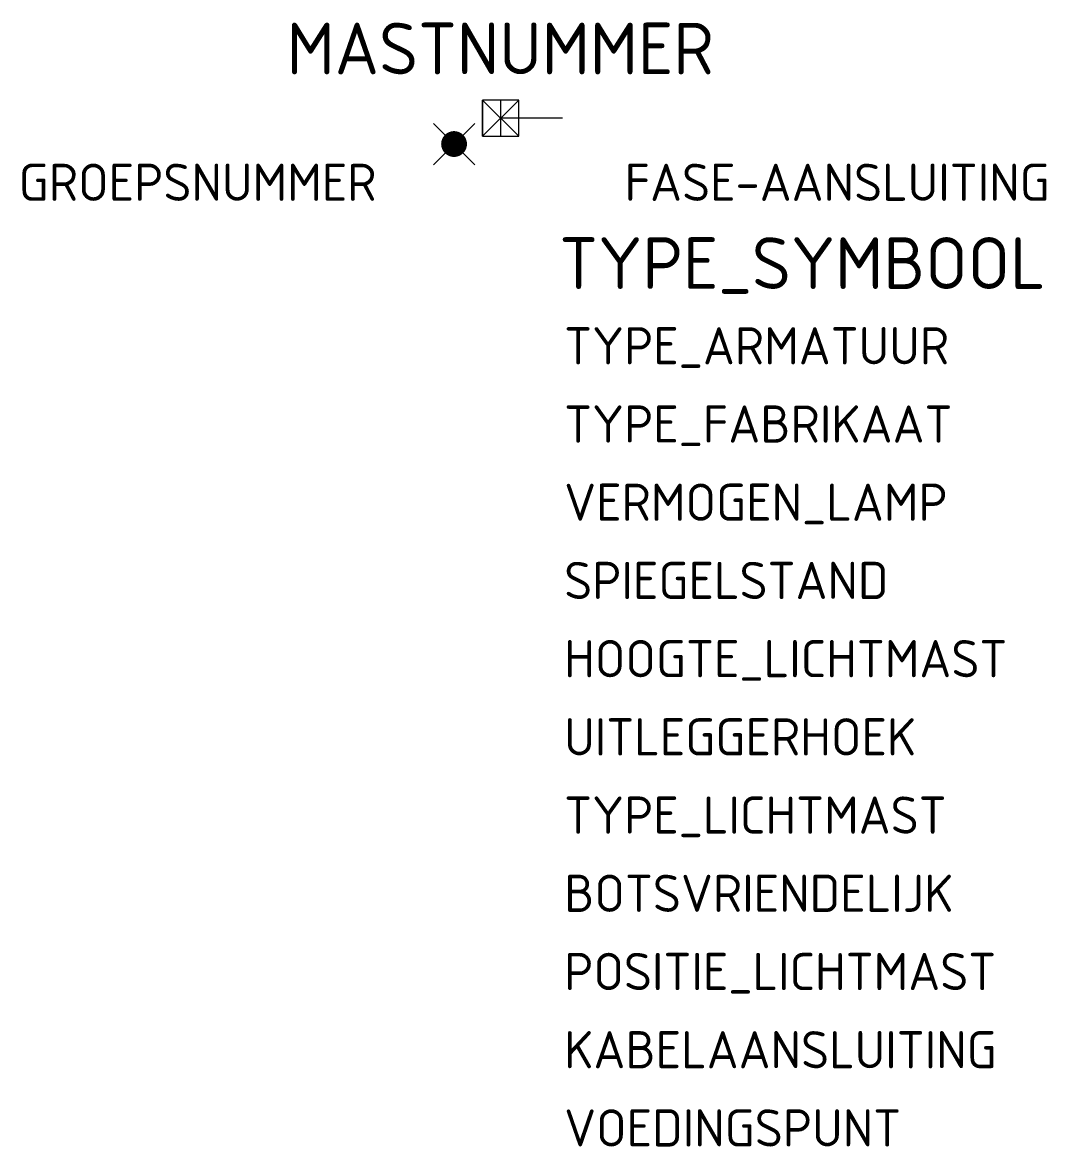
# Model space of a CAD drawing. Extents: x -23.1 to 26.4, y -49.8 to 4.6.
import ezdxf
from ezdxf.enums import TextEntityAlignment as Align

# ---------------------------------------------------------------- set-up
doc = ezdxf.new("R2010")
doc.units = 0
doc.header["$LTSCALE"] = 0.2
doc.layers.add('N-WE-KL-ET-T18', color=1, linetype='Continuous', lineweight=18)
doc.layers.add('N-WE-KL-ET-T25', color=7, linetype='Continuous', lineweight=25)
doc.styles.add('NLCS-ISO', font='NLCS-ISO.ttf')

msp = doc.modelspace()

# ---------------------------------------------------------------- linework, layer by layer
for p, q in [((-0.875, -0.875, 0.5), (0.875, 0.875, 0.5)), ((-0.875, 0.875, 0.5), (0.875, -0.875, 0.5))]:
    msp.add_line(p, q)
at = {"elevation": 0.5, "flags": 128}
msp.add_lwpolyline([(0.875, 0.875), (-0.875, 0.875), (-0.875, -0.875), (0.875, -0.875), (0.875, 0.875)], close=True, dxfattribs=at)
at = {"flags": 128}
for points in [[(0, 0.875), (0, -0.875)], [(-3.25, -2.25), (-1.25, -0.25)], [(-1.25, -2.25), (-3.25, -0.25)], [(3, 0), (0, 0)]]:
    msp.add_lwpolyline(points, dxfattribs=at)
at = {"const_width": 0.625, "flags": 128}
msp.add_lwpolyline([(-2.563, -1.25, 1), (-1.938, -1.25, 1)], format="xyb", close=True, dxfattribs=at)
at = {"invisible_edges": 7}
msp.add_3dface([(-0.875, 0.875, 0.5), (0.875, 0.875, 0.5), (0.875, -0.875, 0.5), (-0.875, -0.875, 0.5)], dxfattribs=at)

# ---------------------------------------------------------------- texts
at = {"layer": 'N-WE-KL-ET-T18', "linetype": 'ByBlock', "style": 'NLCS-ISO'}
msp.add_attdef('GROEPSNUMMER', text='', height=1.8, dxfattribs=at).set_placement((-6, -4), align=Align.RIGHT)
msp.add_attdef('FASE-AANSLUITING', (6, -4), '', height=1.8, dxfattribs=at)
at = {"layer": 'N-WE-KL-ET-T18', "linetype": 'ByBlock', "style": 'NLCS-ISO', "flags": 1}
for tag, p, s in [('TYPE_ARMATUUR', (3.075, -11.912), 'IPSO SON-T'), ('TYPE_FABRIKAAT', (3.075, -15.697), ''), ('VERMOGEN_LAMP', (3.075, -19.481), '250W'), ('SPIEGELSTAND', (3.075, -23.266), 'Vlakglas 35/115/5'), ('HOOGTE_LICHTMAST', (3.075, -27.05), '18m'), ('UITLEGGERHOEK', (3.075, -30.835), '5°'), ('TYPE_LICHTMAST', (3.075, -34.619), 'Enkele PAALTOPMAST'), ('BOTSVRIENDELIJK', (3.075, -38.404), 'Ja'), ('POSITIE_LICHTMAST', (3.075, -42.188), 'Rechts'), ('KABELAANSLUITING', (3.075, -45.973), 'EO-YMeKaszh 4x2,5mm² (d.m.v. aftakmof)'), ('VOEDINGSPUNT', (3.075, -49.757), '')]:
    msp.add_attdef(tag, p, s, height=1.8, dxfattribs=at)
at = {"layer": 'N-WE-KL-ET-T25', "linetype": 'ByBlock', "style": 'NLCS-ISO'}
msp.add_attdef('MASTNUMMER', text='', height=2.5, dxfattribs=at).set_placement((-0.013, 3.375), align=Align.MIDDLE)
at = {"layer": 'N-WE-KL-ET-T25', "linetype": 'ByBlock', "style": 'NLCS-ISO', "flags": 1}
msp.add_attdef('TYPE_SYMBOOL', (2.835, -8.262), 'RVSV1+RVBP', height=2.5, dxfattribs=at)

doc.saveas('drawing.dxf')
